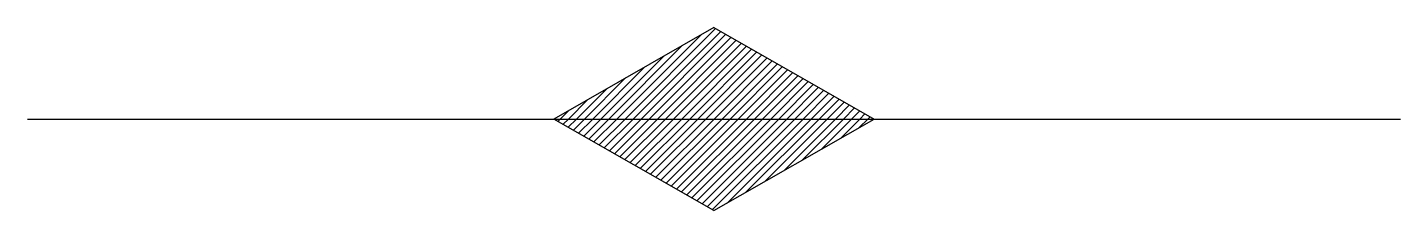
# Model space of a CAD drawing. Header units: metres. Extents: x 9.1 to 39.1, y 15 to 19.
import ezdxf

# ---------------------------------------------------------------- set-up
doc = ezdxf.new("R2010")
doc.units = ezdxf.units.M

msp = doc.modelspace()

# ---------------------------------------------------------------- hatches: boundary and pattern name
h = msp.add_hatch()
h.set_pattern_fill('SOLID')
h.paths.add_polyline_path([(27.58, 17.01), (24.08, 19.01), (20.58, 17.01)])
h = msp.add_hatch()
h.set_pattern_fill('SOLID')
h.paths.add_polyline_path([(20.58, 17.01), (24.08, 15.01), (27.58, 17.01)])

# ---------------------------------------------------------------- linework, layer by layer
for p, q in [((24.08, 19.01), (20.58, 17.01)), ((24.08, 19.01), (27.58, 17.01)), ((24.08, 15.01), (20.58, 17.01)), ((24.08, 15.01), (27.58, 17.01))]:
    msp.add_line(p, q)
msp.add_lwpolyline([(9.08, 17.01), (39.08, 17.01)])

doc.saveas('drawing.dxf')
